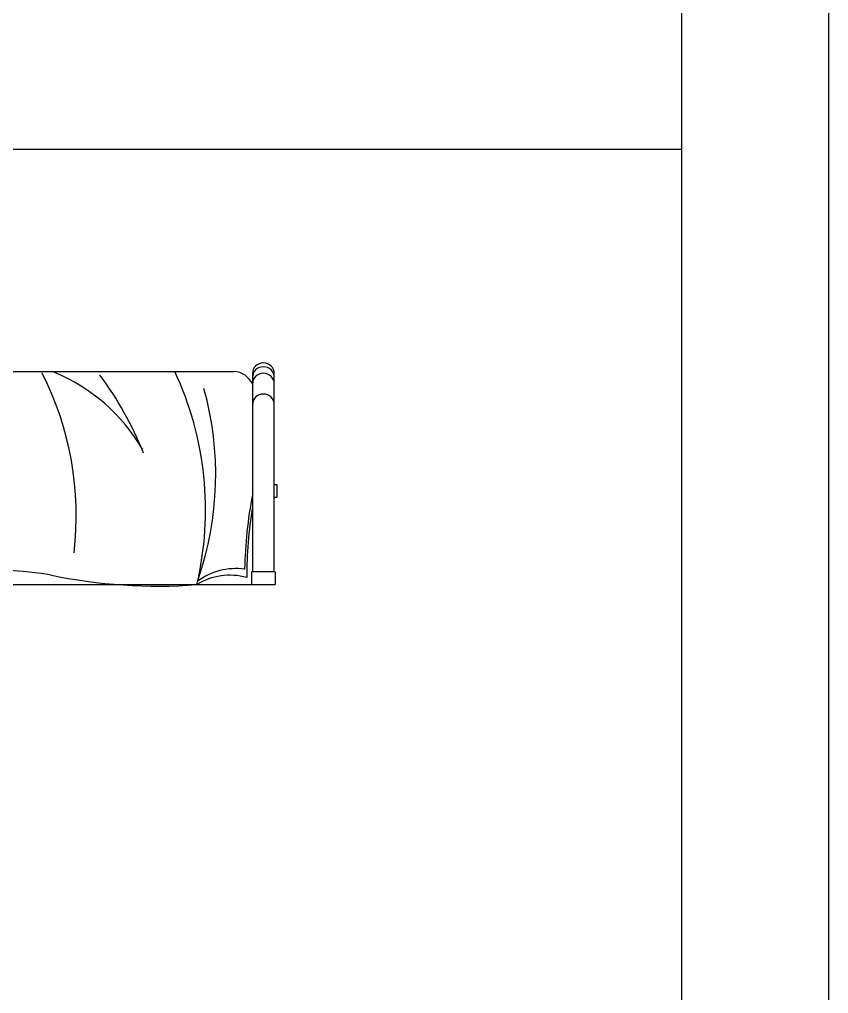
# Model space of a CAD drawing. Header units: inches. Extents: x 6.7 to 49.2, y 11 to 35.8.
# Drawn here: x 47.351 to 49.21, y 13.284 to 15.523 of the extents above; entities that cross this region are included whole.
import ezdxf

# ---------------------------------------------------------------- set-up
doc = ezdxf.new("R2010")
doc.units = ezdxf.units.IN
doc.header["$MEASUREMENT"] = 0
for name, color, linetype in [('02', 2, 'Continuous'), ('1', 1, 'Continuous'), ('4', 4, 'Continuous'), ('kadrbm', 4, 'Continuous')]:
    doc.layers.add(name, color=color, linetype=linetype)

# ---------------------------------------------------------------- blocks, each defined once
blk = doc.blocks.new('kadrbm')
at = {"layer": 'kadrbm', "color": 4}
blk.add_lwpolyline([(0, 0), (0, 24.7972), (21, 24.7972), (21, 0), (0, 0)], close=True, dxfattribs=at)
blk.add_lwpolyline([(20.6631, 0.3257), (20.6631, 24.4603), (0.3369, 24.4603), (0.3369, 0.3257), (20.6631, 0.3257)], dxfattribs=at)

msp = doc.modelspace()

# ---------------------------------------------------------------- linework, layer by layer
at = {"layer": '02'}
msp.add_line((46.1472, 14.7141), (47.8439, 14.7141), dxfattribs=at)
for centre, radius, start, end in [((46.7589, 14.3827), 0.7227, 353.2023, 26.9419), ((47.2741, 14.3275), 0.4151, 30.0107, 67.7177), ((47.0257, 14.396), 0.7527, 346.7967, 24.9959), ((47.8411, 14.6647), 0.0494, 23.9962, 86.8142), ((47.9113, 14.6998), 0.025, 0, 180), ((47.9113, 14.6848), 0.025, 0, 180), ((46.8536, 14.2064), 0.8457, 22.2499, 36.2027), ((47.0665, 14.4772), 0.7354, 340.8688, 15.582), ((48.9043, 14.2361), 1.0365, 169.1774, 178.6837), ((48.8794, 14.2392), 1.0064, 170.6908, 179.9282), ((47.8487, 14.1134), 0.1477, 82.4667, 126.7483), ((47.3031, 13.5435), 0.7129, 80.433, 107.3433), ((47.6687, 15.4126), 1.1919, 258.0364, 274.3235), ((47.8344, 14.1025), 0.1433, 74.3607, 121.9546)]:
    msp.add_arc(centre, radius, start, end, dxfattribs=at)
at = {"layer": '1'}
msp.add_line((45.9363, 14.2241), (47.9383, 14.2241), dxfattribs=at)
at = {"layer": '4'}
for p, q in [((28.5465, 15.2247), (48.8727, 15.2247)), ((47.8843, 14.2517), (47.8843, 14.2237))]:
    msp.add_line(p, q, dxfattribs=at)
for points in [[(47.9363, 14.2541), (47.9363, 14.7089, 1), (47.8863, 14.7089), (47.8863, 14.2541)], [(47.8863, 14.2541), (47.9363, 14.2541, -0.414214), (47.9383, 14.2521), (47.9383, 14.2241)]]:
    msp.add_lwpolyline(points, format="xyb", dxfattribs=at)
msp.add_lwpolyline([(47.9363, 14.4542), (47.9423, 14.4542), (47.9423, 14.4241), (47.9363, 14.4241)], dxfattribs=at)
for centre, radius, start, end in [((47.9113, 14.6372), 0.025, 0, 180), ((47.8863, 14.2521), 0.002, 90, 189.7824)]:
    msp.add_arc(centre, radius, start, end, dxfattribs=at)

# ---------------------------------------------------------------- block references
at = {"layer": 'kadrbm'}
msp.add_blockref('kadrbm', (28.2096, 11.046), dxfattribs=at)

doc.saveas('drawing.dxf')
